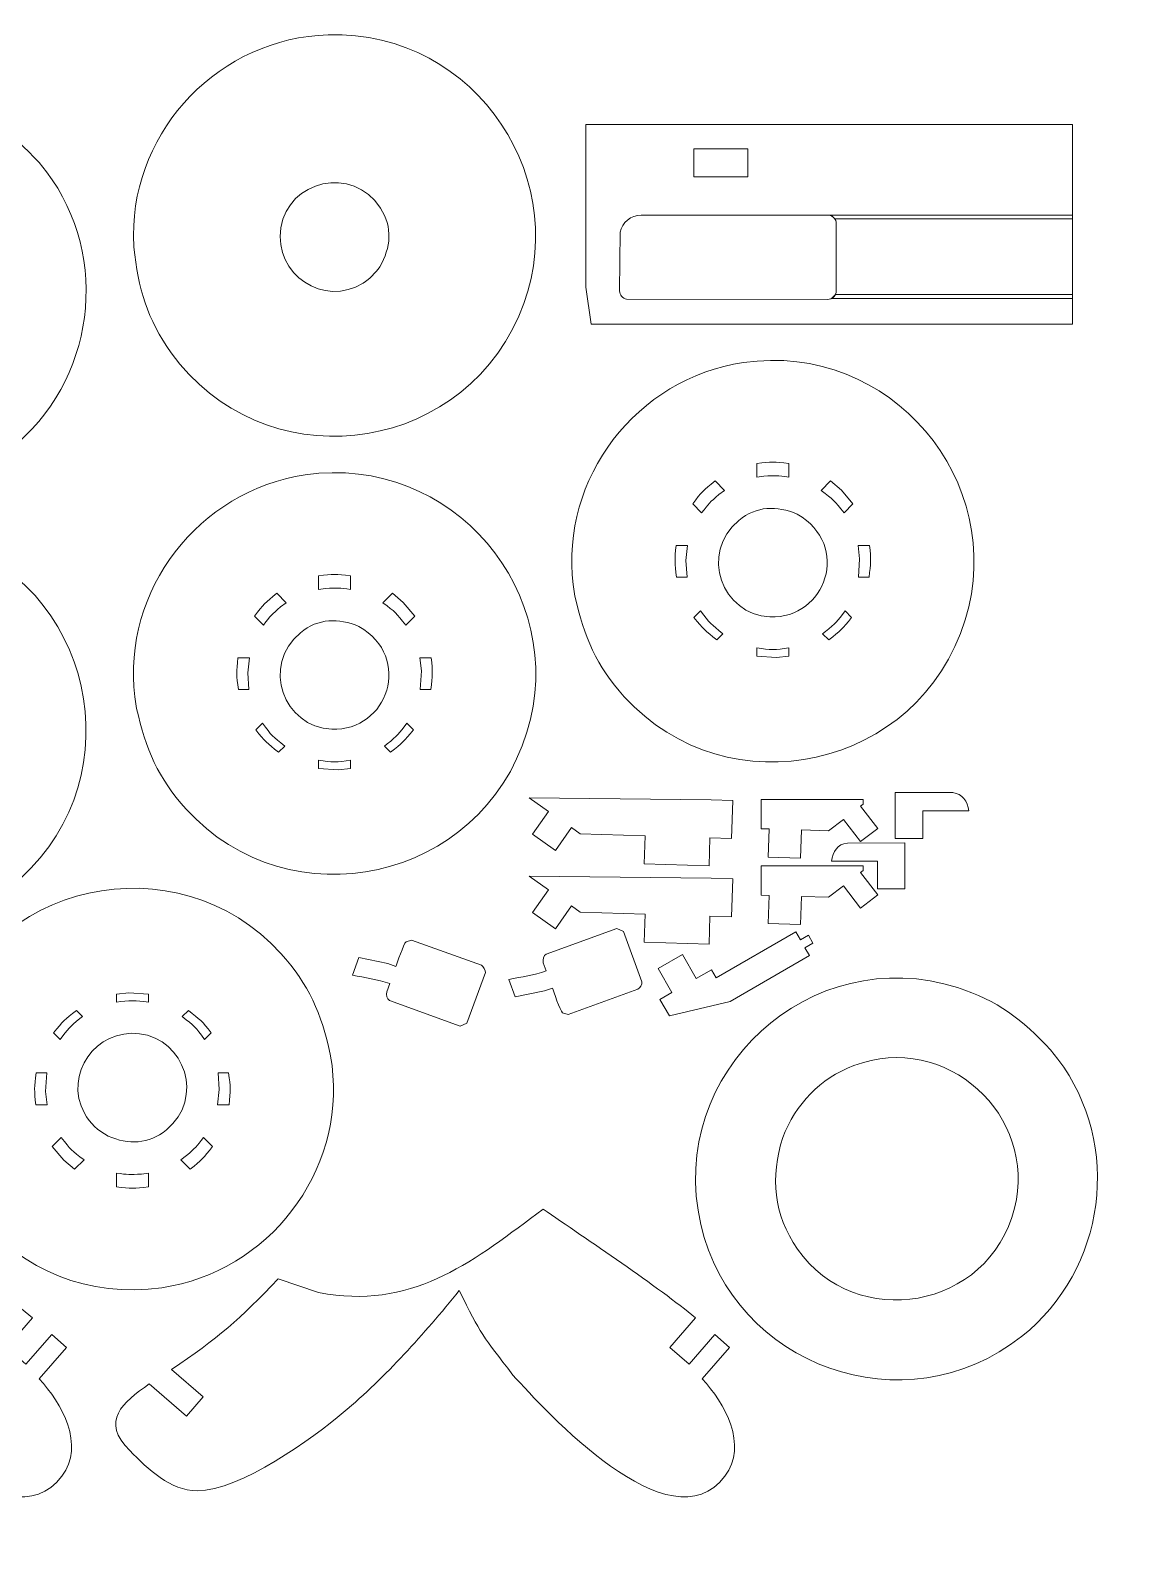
# Model space of a CAD drawing. Header units: centimetres. Extents: x -51 to 93, y -24 to 6.
# Drawn here: x 83.74 to 93.46, y -23.97 to -10.46 of the extents above; entities that cross this region are included whole.
import ezdxf

# ---------------------------------------------------------------- set-up
doc = ezdxf.new("R2010")
doc.units = ezdxf.units.CM
doc.header["$MEASUREMENT"] = 0
doc.layers.add('Camada 1', color=7, linetype='Continuous')

msp = doc.modelspace()

# ---------------------------------------------------------------- linework, layer by layer
at = {"layer": 'Camada 1', "color": 250, "lineweight": 9}
for points, knots in [([(84.66403, -12.38866), (84.70316, -12.75532), (84.78118, -13.02641), (84.99675, -13.32821), (84.99675, -13.32821), (85.79379, -14.4441), (87.52836, -14.27536), (88.08894, -13.00145), (88.08894, -13.00145), (88.60901, -11.81961), (87.71904, -10.45696), (86.39424, -10.49658), (86.39424, -10.49658), (85.43465, -10.52528), (84.65432, -11.32909), (84.66104, -12.28466), (84.66104, -12.28466), (84.66104, -12.28466), (84.66403, -12.38866), (84.66403, -12.38866)], [0, 0, 0, 0, 0.16666667, 0.16666667, 0.16666667, 0.16666667, 0.33333333, 0.33333333, 0.33333333, 0.33333333, 0.5, 0.5, 0.5, 0.5, 0.66666667, 0.66666667, 0.66666667, 0.66666667, 1, 1, 1, 1]), ([(83.82179, -11.63481), (83.57097, -11.36358), (83.34749, -11.19316), (82.9936, -11.07972), (82.9936, -11.07972), (81.68787, -10.66117), (80.3974, -11.83161), (80.70889, -13.18881), (80.70889, -13.18881), (80.99805, -14.44873), (82.52671, -15.00747), (83.56377, -14.18583), (83.56377, -14.18583), (84.31605, -13.58982), (84.4626, -12.47812), (83.88634, -11.71636), (83.88634, -11.71636), (83.88634, -11.71636), (83.82179, -11.63481), (83.82179, -11.63481)], [0, 0, 0, 0, 0.16666667, 0.16666667, 0.16666667, 0.16666667, 0.33333333, 0.33333333, 0.33333333, 0.33333333, 0.5, 0.5, 0.5, 0.5, 0.66666667, 0.66666667, 0.66666667, 0.66666667, 1, 1, 1, 1]), ([(93.01541, -11.29384), (93.01541, -11.29384), (88.68514, -11.29364), (88.68514, -11.29364), (88.68514, -11.29364), (88.68514, -11.29364), (88.68508, -12.7445), (88.68508, -12.7445), (88.68508, -12.7445), (88.68508, -12.7445), (88.73456, -13.07271), (88.73456, -13.07271), (88.73456, -13.07271), (88.73456, -13.07271), (93.01549, -13.07271), (93.01549, -13.07271), (93.01549, -13.07271), (93.01549, -13.07271), (93.01541, -11.29384), (93.01541, -11.29384)], [0, 0, 0, 0, 0.16666667, 0.16666667, 0.16666667, 0.16666667, 0.33333333, 0.33333333, 0.33333333, 0.33333333, 0.5, 0.5, 0.5, 0.5, 0.66666667, 0.66666667, 0.66666667, 0.66666667, 1, 1, 1, 1]), ([(89.64642, -11.51105), (89.64642, -11.51105), (89.6467, -11.76194), (89.6467, -11.76194), (89.6467, -11.76194), (89.6467, -11.76194), (90.12766, -11.76134), (90.12766, -11.76134), (90.12766, -11.76134), (90.12766, -11.76134), (90.12735, -11.51045), (90.12735, -11.51045), (90.12735, -11.51045), (90.12735, -11.51045), (89.64642, -11.51105), (89.64642, -11.51105)], [0, 0, 0, 0, 0.2, 0.2, 0.2, 0.2, 0.4, 0.4, 0.4, 0.4, 0.6, 0.6, 0.6, 0.6, 1, 1, 1, 1]), ([(86.85324, -12.56165), (86.95, -12.38911), (86.96932, -12.21112), (86.85811, -12.03908), (86.85811, -12.03908), (86.60829, -11.65261), (86.03835, -11.79439), (85.97261, -12.21415), (85.97261, -12.21415), (85.90711, -12.63241), (86.35775, -12.92539), (86.70346, -12.70692), (86.70346, -12.70692), (86.76665, -12.66699), (86.80936, -12.62088), (86.85324, -12.56165)], [0, 0, 0, 0, 0.2, 0.2, 0.2, 0.2, 0.4, 0.4, 0.4, 0.4, 0.6, 0.6, 0.6, 0.6, 1, 1, 1, 1]), ([(90.8382, -12.85195), (90.8382, -12.85195), (89.04756, -12.85038), (89.04756, -12.85038), (89.04756, -12.85038), (89.01227, -12.84314), (88.98862, -12.81314), (88.98675, -12.77582), (88.98675, -12.77582), (88.98675, -12.77582), (88.99064, -12.25464), (88.99064, -12.25464), (88.99064, -12.25464), (89.00894, -12.16579), (89.08536, -12.10385), (89.17838, -12.10147), (89.17838, -12.10147), (89.17838, -12.10147), (90.85349, -12.10304), (90.85349, -12.10304), (90.85349, -12.10304), (90.88875, -12.11028), (90.91243, -12.14029), (90.9143, -12.1776), (90.9143, -12.1776), (90.9143, -12.1776), (90.91276, -12.79111), (90.91276, -12.79111), (90.91276, -12.79111), (90.90507, -12.82876), (90.8757, -12.8481), (90.8382, -12.85195)], [0, 0, 0, 0, 0.11111111, 0.11111111, 0.11111111, 0.11111111, 0.22222222, 0.22222222, 0.22222222, 0.22222222, 0.33333333, 0.33333333, 0.33333333, 0.33333333, 0.44444444, 0.44444444, 0.44444444, 0.44444444, 0.55555556, 0.55555556, 0.55555556, 0.55555556, 0.66666667, 0.66666667, 0.66666667, 0.66666667, 0.77777778, 0.77777778, 0.77777778, 0.77777778, 1, 1, 1, 1]), ([(88.58866, -15.49506), (88.67022, -15.8555), (88.77859, -16.11462), (89.02834, -16.38986), (89.02834, -16.38986), (89.94914, -17.40466), (91.6521, -17.03771), (92.06149, -15.70576), (92.06149, -15.70576), (92.4411, -14.47068), (91.39696, -13.22176), (90.0876, -13.4148), (90.0876, -13.4148), (89.13806, -13.55479), (88.45528, -14.44467), (88.57351, -15.39215), (88.57351, -15.39215), (88.57351, -15.39215), (88.58866, -15.49506), (88.58866, -15.49506)], [0, 0, 0, 0, 0.16666667, 0.16666667, 0.16666667, 0.16666667, 0.33333333, 0.33333333, 0.33333333, 0.33333333, 0.5, 0.5, 0.5, 0.5, 0.66666667, 0.66666667, 0.66666667, 0.66666667, 1, 1, 1, 1]), ([(84.68866, -16.49508), (84.77009, -16.85522), (84.87874, -17.11489), (85.12832, -17.38988), (85.12832, -17.38988), (86.04994, -18.40533), (87.75275, -18.03673), (88.16147, -16.70578), (88.16147, -16.70578), (88.54147, -15.46835), (87.49454, -14.22172), (86.18761, -14.41482), (86.18761, -14.41482), (85.24125, -14.55465), (84.55501, -15.4422), (84.67352, -16.39217), (84.67352, -16.39217), (84.67352, -16.39217), (84.68866, -16.49508), (84.68866, -16.49508)], [0, 0, 0, 0, 0.16666667, 0.16666667, 0.16666667, 0.16666667, 0.33333333, 0.33333333, 0.33333333, 0.33333333, 0.5, 0.5, 0.5, 0.5, 0.66666667, 0.66666667, 0.66666667, 0.66666667, 1, 1, 1, 1]), ([(90.26986, -14.42626), (90.37013, -14.41984), (90.39258, -14.42076), (90.492, -14.43525), (90.492, -14.43525), (90.492, -14.43525), (90.492, -14.31206), (90.492, -14.31206), (90.492, -14.31206), (90.36518, -14.2967), (90.33439, -14.29675), (90.20757, -14.31206), (90.20757, -14.31206), (90.20757, -14.31206), (90.20757, -14.43525), (90.20757, -14.43525), (90.20757, -14.43525), (90.20757, -14.43525), (90.26986, -14.42626), (90.26986, -14.42626)], [0, 0, 0, 0, 0.16666667, 0.16666667, 0.16666667, 0.16666667, 0.33333333, 0.33333333, 0.33333333, 0.33333333, 0.5, 0.5, 0.5, 0.5, 0.66666667, 0.66666667, 0.66666667, 0.66666667, 1, 1, 1, 1]), ([(82.76217, -18.44481), (83.12264, -18.36324), (83.38168, -18.25489), (83.65697, -18.00513), (83.65697, -18.00513), (84.67232, -17.08394), (84.30395, -15.38074), (82.97287, -14.97197), (82.97287, -14.97197), (81.73673, -14.59235), (80.48896, -15.63728), (80.68192, -16.94587), (80.68192, -16.94587), (80.82194, -17.8954), (81.71162, -18.57812), (82.65926, -18.45996), (82.65926, -18.45996), (82.65926, -18.45996), (82.76217, -18.44481), (82.76217, -18.44481)], [0, 0, 0, 0, 0.16666667, 0.16666667, 0.16666667, 0.16666667, 0.33333333, 0.33333333, 0.33333333, 0.33333333, 0.5, 0.5, 0.5, 0.5, 0.66666667, 0.66666667, 0.66666667, 0.66666667, 1, 1, 1, 1]), ([(89.868, -14.59057), (89.868, -14.59057), (89.91932, -14.55296), (89.91932, -14.55296), (89.91932, -14.55296), (89.91932, -14.55296), (89.83523, -14.46888), (89.83523, -14.46888), (89.83523, -14.46888), (89.73364, -14.55099), (89.71618, -14.56886), (89.63645, -14.67234), (89.63645, -14.67234), (89.63645, -14.67234), (89.7162, -14.75206), (89.7162, -14.75206), (89.7162, -14.75206), (89.77859, -14.67052), (89.79055, -14.65792), (89.868, -14.59057)], [0, 0, 0, 0, 0.16666667, 0.16666667, 0.16666667, 0.16666667, 0.33333333, 0.33333333, 0.33333333, 0.33333333, 0.5, 0.5, 0.5, 0.5, 0.66666667, 0.66666667, 0.66666667, 0.66666667, 1, 1, 1, 1]), ([(90.96084, -14.55119), (90.96084, -14.55119), (90.86434, -14.46888), (90.86434, -14.46888), (90.86434, -14.46888), (90.86434, -14.46888), (90.78026, -14.55296), (90.78026, -14.55296), (90.78026, -14.55296), (90.8884, -14.63408), (90.90011, -14.6455), (90.98337, -14.75206), (90.98337, -14.75206), (90.98337, -14.75206), (91.06312, -14.67231), (91.06312, -14.67231), (91.06312, -14.67231), (91.06312, -14.67231), (90.96084, -14.55119), (90.96084, -14.55119)], [0, 0, 0, 0, 0.16666667, 0.16666667, 0.16666667, 0.16666667, 0.33333333, 0.33333333, 0.33333333, 0.33333333, 0.5, 0.5, 0.5, 0.5, 0.66666667, 0.66666667, 0.66666667, 0.66666667, 1, 1, 1, 1]), ([(90.5667, -14.76399), (90.38414, -14.68777), (90.20516, -14.68938), (90.04721, -14.81975), (90.04721, -14.81975), (89.69206, -15.11289), (89.89934, -15.66251), (90.3242, -15.67909), (90.3242, -15.67909), (90.82366, -15.69858), (91.04947, -15.04086), (90.5667, -14.76399)], [0, 0, 0, 0, 0.25, 0.25, 0.25, 0.25, 0.5, 0.5, 0.5, 0.5, 1, 1, 1, 1]), ([(89.57664, -15.17809), (89.57664, -15.17809), (89.59164, -15.04234), (89.59164, -15.04234), (89.59164, -15.04234), (89.59164, -15.04234), (89.48919, -15.04234), (89.48919, -15.04234), (89.48919, -15.04234), (89.4759, -15.16949), (89.47653, -15.2001), (89.49381, -15.32675), (89.49381, -15.32675), (89.49381, -15.32675), (89.58759, -15.32675), (89.58759, -15.32675), (89.58759, -15.32675), (89.58759, -15.32675), (89.57664, -15.17809), (89.57664, -15.17809)], [0, 0, 0, 0, 0.16666667, 0.16666667, 0.16666667, 0.16666667, 0.33333333, 0.33333333, 0.33333333, 0.33333333, 0.5, 0.5, 0.5, 0.5, 0.66666667, 0.66666667, 0.66666667, 0.66666667, 1, 1, 1, 1]), ([(91.12236, -15.16074), (91.12236, -15.16074), (91.11198, -15.32675), (91.11198, -15.32675), (91.11198, -15.32675), (91.11198, -15.32675), (91.20577, -15.32675), (91.20577, -15.32675), (91.20577, -15.32675), (91.22307, -15.20017), (91.22365, -15.16942), (91.21039, -15.04234), (91.21039, -15.04234), (91.21039, -15.04234), (91.10793, -15.04234), (91.10793, -15.04234), (91.10793, -15.04234), (91.10793, -15.04234), (91.12236, -15.16074), (91.12236, -15.16074)], [0, 0, 0, 0, 0.16666667, 0.16666667, 0.16666667, 0.16666667, 0.33333333, 0.33333333, 0.33333333, 0.33333333, 0.5, 0.5, 0.5, 0.5, 0.66666667, 0.66666667, 0.66666667, 0.66666667, 1, 1, 1, 1]), ([(86.36984, -15.42629), (86.4701, -15.41987), (86.49257, -15.42078), (86.59198, -15.43527), (86.59198, -15.43527), (86.59198, -15.43527), (86.59198, -15.31208), (86.59198, -15.31208), (86.59198, -15.31208), (86.46515, -15.29673), (86.4344, -15.29679), (86.30758, -15.31208), (86.30758, -15.31208), (86.30758, -15.31208), (86.30758, -15.43527), (86.30758, -15.43527), (86.30758, -15.43527), (86.30758, -15.43527), (86.36984, -15.42629), (86.36984, -15.42629)], [0, 0, 0, 0, 0.16666667, 0.16666667, 0.16666667, 0.16666667, 0.33333333, 0.33333333, 0.33333333, 0.33333333, 0.5, 0.5, 0.5, 0.5, 0.66666667, 0.66666667, 0.66666667, 0.66666667, 1, 1, 1, 1]), ([(85.96801, -15.59058), (85.96801, -15.59058), (86.01932, -15.55299), (86.01932, -15.55299), (86.01932, -15.55299), (86.01932, -15.55299), (85.93524, -15.4689), (85.93524, -15.4689), (85.93524, -15.4689), (85.8337, -15.55093), (85.81612, -15.56898), (85.73643, -15.67236), (85.73643, -15.67236), (85.73643, -15.67236), (85.81618, -15.75208), (85.81618, -15.75208), (85.81618, -15.75208), (85.87855, -15.67061), (85.89058, -15.65787), (85.96801, -15.59058)], [0, 0, 0, 0, 0.16666667, 0.16666667, 0.16666667, 0.16666667, 0.33333333, 0.33333333, 0.33333333, 0.33333333, 0.5, 0.5, 0.5, 0.5, 0.66666667, 0.66666667, 0.66666667, 0.66666667, 1, 1, 1, 1]), ([(87.06085, -15.55122), (87.06085, -15.55122), (86.96432, -15.4689), (86.96432, -15.4689), (86.96432, -15.4689), (86.96432, -15.4689), (86.88024, -15.55299), (86.88024, -15.55299), (86.88024, -15.55299), (86.9884, -15.63407), (87.00014, -15.64555), (87.08338, -15.75208), (87.08338, -15.75208), (87.08338, -15.75208), (87.16313, -15.67233), (87.16313, -15.67233), (87.16313, -15.67233), (87.16313, -15.67233), (87.06085, -15.55122), (87.06085, -15.55122)], [0, 0, 0, 0, 0.16666667, 0.16666667, 0.16666667, 0.16666667, 0.33333333, 0.33333333, 0.33333333, 0.33333333, 0.5, 0.5, 0.5, 0.5, 0.66666667, 0.66666667, 0.66666667, 0.66666667, 1, 1, 1, 1]), ([(89.90634, -15.8291), (89.79971, -15.74577), (89.78845, -15.73425), (89.70725, -15.62598), (89.70725, -15.62598), (89.70725, -15.62598), (89.64826, -15.685), (89.64826, -15.685), (89.64826, -15.685), (89.73034, -15.78657), (89.74827, -15.80405), (89.85169, -15.88378), (89.85169, -15.88378), (89.85169, -15.88378), (89.90634, -15.8291), (89.90634, -15.8291)], [0, 0, 0, 0, 0.2, 0.2, 0.2, 0.2, 0.4, 0.4, 0.4, 0.4, 0.6, 0.6, 0.6, 0.6, 1, 1, 1, 1]), ([(90.81891, -15.8103), (90.81891, -15.8103), (90.79324, -15.8291), (90.79324, -15.8291), (90.79324, -15.8291), (90.79324, -15.8291), (90.84789, -15.88378), (90.84789, -15.88378), (90.84789, -15.88378), (90.95137, -15.804), (90.9692, -15.78661), (91.05131, -15.68497), (91.05131, -15.68497), (91.05131, -15.68497), (90.99233, -15.62598), (90.99233, -15.62598), (90.99233, -15.62598), (90.92276, -15.71977), (90.90828, -15.73513), (90.81891, -15.8103)], [0, 0, 0, 0, 0.16666667, 0.16666667, 0.16666667, 0.16666667, 0.33333333, 0.33333333, 0.33333333, 0.33333333, 0.5, 0.5, 0.5, 0.5, 0.66666667, 0.66666667, 0.66666667, 0.66666667, 1, 1, 1, 1]), ([(86.66671, -15.764), (86.4841, -15.68785), (86.30521, -15.68932), (86.14719, -15.81976), (86.14719, -15.81976), (85.79235, -16.11266), (85.99896, -16.66251), (86.42421, -16.67911), (86.42421, -16.67911), (86.92331, -16.69859), (87.14973, -16.04129), (86.66671, -15.764)], [0, 0, 0, 0, 0.25, 0.25, 0.25, 0.25, 0.5, 0.5, 0.5, 0.5, 1, 1, 1, 1]), ([(85.67665, -16.1781), (85.67665, -16.1781), (85.69165, -16.04236), (85.69165, -16.04236), (85.69165, -16.04236), (85.69165, -16.04236), (85.58917, -16.04236), (85.58917, -16.04236), (85.58917, -16.04236), (85.57595, -16.16939), (85.5765, -16.20022), (85.59382, -16.32676), (85.59382, -16.32676), (85.59382, -16.32676), (85.6876, -16.32676), (85.6876, -16.32676), (85.6876, -16.32676), (85.6876, -16.32676), (85.67665, -16.1781), (85.67665, -16.1781)], [0, 0, 0, 0, 0.16666667, 0.16666667, 0.16666667, 0.16666667, 0.33333333, 0.33333333, 0.33333333, 0.33333333, 0.5, 0.5, 0.5, 0.5, 0.66666667, 0.66666667, 0.66666667, 0.66666667, 1, 1, 1, 1]), ([(87.22234, -16.16076), (87.22234, -16.16076), (87.21199, -16.32676), (87.21199, -16.32676), (87.21199, -16.32676), (87.21199, -16.32676), (87.30574, -16.32676), (87.30574, -16.32676), (87.30574, -16.32676), (87.32309, -16.19996), (87.32364, -16.16966), (87.31039, -16.04236), (87.31039, -16.04236), (87.31039, -16.04236), (87.20794, -16.04236), (87.20794, -16.04236), (87.20794, -16.04236), (87.20794, -16.04236), (87.22234, -16.16076), (87.22234, -16.16076)], [0, 0, 0, 0, 0.16666667, 0.16666667, 0.16666667, 0.16666667, 0.33333333, 0.33333333, 0.33333333, 0.33333333, 0.5, 0.5, 0.5, 0.5, 0.66666667, 0.66666667, 0.66666667, 0.66666667, 1, 1, 1, 1]), ([(90.38193, -16.03983), (90.38193, -16.03983), (90.492, -16.02882), (90.492, -16.02882), (90.492, -16.02882), (90.492, -16.02882), (90.492, -15.95574), (90.492, -15.95574), (90.492, -15.95574), (90.37934, -15.97336), (90.32023, -15.97336), (90.20757, -15.95574), (90.20757, -15.95574), (90.20757, -15.95574), (90.20757, -16.02879), (90.20757, -16.02879), (90.20757, -16.02879), (90.20757, -16.02879), (90.38193, -16.03983), (90.38193, -16.03983)], [0, 0, 0, 0, 0.16666667, 0.16666667, 0.16666667, 0.16666667, 0.33333333, 0.33333333, 0.33333333, 0.33333333, 0.5, 0.5, 0.5, 0.5, 0.66666667, 0.66666667, 0.66666667, 0.66666667, 1, 1, 1, 1]), ([(86.00635, -16.82911), (85.89976, -16.74581), (85.88841, -16.73426), (85.80725, -16.626), (85.80725, -16.626), (85.80725, -16.626), (85.74827, -16.68501), (85.74827, -16.68501), (85.74827, -16.68501), (85.83033, -16.78657), (85.84828, -16.80408), (85.9517, -16.88379), (85.9517, -16.88379), (85.9517, -16.88379), (86.00635, -16.82911), (86.00635, -16.82911)], [0, 0, 0, 0, 0.2, 0.2, 0.2, 0.2, 0.4, 0.4, 0.4, 0.4, 0.6, 0.6, 0.6, 0.6, 1, 1, 1, 1]), ([(86.91891, -16.81032), (86.91891, -16.81032), (86.89321, -16.82911), (86.89321, -16.82911), (86.89321, -16.82911), (86.89321, -16.82911), (86.94789, -16.88379), (86.94789, -16.88379), (86.94789, -16.88379), (87.05129, -16.80404), (87.06925, -16.78657), (87.15132, -16.68498), (87.15132, -16.68498), (87.15132, -16.68498), (87.09231, -16.626), (87.09231, -16.626), (87.09231, -16.626), (87.02276, -16.71976), (87.00825, -16.73518), (86.91891, -16.81032)], [0, 0, 0, 0, 0.16666667, 0.16666667, 0.16666667, 0.16666667, 0.33333333, 0.33333333, 0.33333333, 0.33333333, 0.5, 0.5, 0.5, 0.5, 0.66666667, 0.66666667, 0.66666667, 0.66666667, 1, 1, 1, 1]), ([(86.48194, -17.03987), (86.48194, -17.03987), (86.59198, -17.02883), (86.59198, -17.02883), (86.59198, -17.02883), (86.59198, -17.02883), (86.59198, -16.95575), (86.59198, -16.95575), (86.59198, -16.95575), (86.47949, -16.97338), (86.42007, -16.97338), (86.30758, -16.95575), (86.30758, -16.95575), (86.30758, -16.95575), (86.30758, -17.0288), (86.30758, -17.0288), (86.30758, -17.0288), (86.30758, -17.0288), (86.48194, -17.03987), (86.48194, -17.03987)], [0, 0, 0, 0, 0.16666667, 0.16666667, 0.16666667, 0.16666667, 0.33333333, 0.33333333, 0.33333333, 0.33333333, 0.5, 0.5, 0.5, 0.5, 0.66666667, 0.66666667, 0.66666667, 0.66666667, 1, 1, 1, 1]), ([(88.21071, -17.61485), (88.21071, -17.61485), (88.41539, -17.75858), (88.41539, -17.75858), (88.41539, -17.75858), (88.41539, -17.75858), (88.55798, -17.55549), (88.55798, -17.55549), (88.55798, -17.55549), (88.55798, -17.55549), (88.6367, -17.61077), (88.6367, -17.61077), (88.6367, -17.61077), (88.6367, -17.61077), (89.21352, -17.62891), (89.21352, -17.62891), (89.21352, -17.62891), (89.21352, -17.62891), (89.20568, -17.87889), (89.20568, -17.87889), (89.20568, -17.87889), (89.20568, -17.87889), (89.7825, -17.897), (89.7825, -17.897), (89.7825, -17.897), (89.7825, -17.897), (89.79035, -17.64705), (89.79035, -17.64705), (89.79035, -17.64705), (89.79035, -17.64705), (89.98265, -17.65307), (89.98265, -17.65307), (89.98265, -17.65307), (89.98265, -17.65307), (89.99326, -17.31521), (89.99326, -17.31521), (89.99326, -17.31521), (89.99326, -17.31521), (89.80099, -17.30917), (89.80099, -17.30917), (89.80099, -17.30917), (89.80099, -17.30917), (88.1813, -17.29102), (88.1813, -17.29102), (88.1813, -17.29102), (88.1813, -17.29102), (88.3533, -17.41179), (88.3533, -17.41179), (88.3533, -17.41179), (88.3533, -17.41179), (88.21071, -17.61485), (88.21071, -17.61485)], [0, 0, 0, 0, 0.07142857, 0.07142857, 0.07142857, 0.07142857, 0.14285714, 0.14285714, 0.14285714, 0.14285714, 0.21428571, 0.21428571, 0.21428571, 0.21428571, 0.28571429, 0.28571429, 0.28571429, 0.28571429, 0.35714286, 0.35714286, 0.35714286, 0.35714286, 0.42857143, 0.42857143, 0.42857143, 0.42857143, 0.5, 0.5, 0.5, 0.5, 0.57142857, 0.57142857, 0.57142857, 0.57142857, 0.64285714, 0.64285714, 0.64285714, 0.64285714, 0.71428571, 0.71428571, 0.71428571, 0.71428571, 0.78571429, 0.78571429, 0.78571429, 0.78571429, 0.85714286, 0.85714286, 0.85714286, 0.85714286, 1, 1, 1, 1]), ([(91.43861, -17.24273), (91.43861, -17.24273), (91.43861, -17.65152), (91.43861, -17.65152), (91.43861, -17.65152), (91.43861, -17.65152), (91.68388, -17.65152), (91.68388, -17.65152), (91.68388, -17.65152), (91.68388, -17.65152), (91.68388, -17.40625), (91.68388, -17.40625), (91.68388, -17.40625), (91.68388, -17.40625), (92.09267, -17.40625), (92.09267, -17.40625), (92.09267, -17.40625), (92.08091, -17.32353), (92.03919, -17.25295), (91.95048, -17.24412), (91.95048, -17.24412), (91.95048, -17.24412), (91.43861, -17.24273), (91.43861, -17.24273)], [0, 0, 0, 0, 0.14285714, 0.14285714, 0.14285714, 0.14285714, 0.28571429, 0.28571429, 0.28571429, 0.28571429, 0.42857143, 0.42857143, 0.42857143, 0.42857143, 0.57142857, 0.57142857, 0.57142857, 0.57142857, 0.71428571, 0.71428571, 0.71428571, 0.71428571, 1, 1, 1, 1]), ([(90.59635, -17.82626), (90.59635, -17.82626), (90.6042, -17.57631), (90.6042, -17.57631), (90.6042, -17.57631), (90.6042, -17.57631), (90.84587, -17.5839), (90.84587, -17.5839), (90.84587, -17.5839), (90.84587, -17.5839), (90.97819, -17.48199), (90.97819, -17.48199), (90.97819, -17.48199), (90.97819, -17.48199), (91.13076, -17.68014), (91.13076, -17.68014), (91.13076, -17.68014), (91.13076, -17.68014), (91.28319, -17.56276), (91.28319, -17.56276), (91.28319, -17.56276), (91.28319, -17.56276), (91.13062, -17.36461), (91.13062, -17.36461), (91.13062, -17.36461), (91.13062, -17.36461), (91.15418, -17.34647), (91.15418, -17.34647), (91.15418, -17.34647), (91.15418, -17.34647), (91.15418, -17.30597), (91.15418, -17.30597), (91.15418, -17.30597), (91.15418, -17.30597), (90.24489, -17.30597), (90.24489, -17.30597), (90.24489, -17.30597), (90.24489, -17.30597), (90.24489, -17.56499), (90.24489, -17.56499), (90.24489, -17.56499), (90.24489, -17.56499), (90.3158, -17.56724), (90.3158, -17.56724), (90.3158, -17.56724), (90.3158, -17.56724), (90.30793, -17.81719), (90.30793, -17.81719), (90.30793, -17.81719), (90.30793, -17.81719), (90.59635, -17.82626), (90.59635, -17.82626)], [0, 0, 0, 0, 0.07142857, 0.07142857, 0.07142857, 0.07142857, 0.14285714, 0.14285714, 0.14285714, 0.14285714, 0.21428571, 0.21428571, 0.21428571, 0.21428571, 0.28571429, 0.28571429, 0.28571429, 0.28571429, 0.35714286, 0.35714286, 0.35714286, 0.35714286, 0.42857143, 0.42857143, 0.42857143, 0.42857143, 0.5, 0.5, 0.5, 0.5, 0.57142857, 0.57142857, 0.57142857, 0.57142857, 0.64285714, 0.64285714, 0.64285714, 0.64285714, 0.71428571, 0.71428571, 0.71428571, 0.71428571, 0.78571429, 0.78571429, 0.78571429, 0.78571429, 0.85714286, 0.85714286, 0.85714286, 0.85714286, 1, 1, 1, 1]), ([(86.41192, -19.57131), (86.33037, -19.21108), (86.22196, -18.95162), (85.97226, -18.6765), (85.97226, -18.6765), (85.05042, -17.6608), (83.3476, -18.03005), (82.93908, -19.36061), (82.93908, -19.36061), (82.55951, -20.59687), (83.60442, -21.8445), (84.91297, -21.65155), (84.91297, -21.65155), (85.86253, -21.51153), (86.54525, -20.62181), (86.42706, -19.67422), (86.42706, -19.67422), (86.42706, -19.67422), (86.41192, -19.57131), (86.41192, -19.57131)], [0, 0, 0, 0, 0.16666667, 0.16666667, 0.16666667, 0.16666667, 0.33333333, 0.33333333, 0.33333333, 0.33333333, 0.5, 0.5, 0.5, 0.5, 0.66666667, 0.66666667, 0.66666667, 0.66666667, 1, 1, 1, 1]), ([(91.52532, -17.6912), (91.52532, -17.6912), (91.52532, -18.1), (91.52532, -18.1), (91.52532, -18.1), (91.52532, -18.1), (91.28005, -18.1), (91.28005, -18.1), (91.28005, -18.1), (91.28005, -18.1), (91.28005, -17.85473), (91.28005, -17.85473), (91.28005, -17.85473), (91.28005, -17.85473), (90.87126, -17.85473), (90.87126, -17.85473), (90.87126, -17.85473), (90.88302, -17.77201), (90.92468, -17.7014), (91.01345, -17.6926), (91.01345, -17.6926), (91.01345, -17.6926), (91.52532, -17.6912), (91.52532, -17.6912)], [0, 0, 0, 0, 0.14285714, 0.14285714, 0.14285714, 0.14285714, 0.28571429, 0.28571429, 0.28571429, 0.28571429, 0.42857143, 0.42857143, 0.42857143, 0.42857143, 0.57142857, 0.57142857, 0.57142857, 0.57142857, 0.71428571, 0.71428571, 0.71428571, 0.71428571, 1, 1, 1, 1]), ([(90.59635, -18.41729), (90.59635, -18.41729), (90.6042, -18.16734), (90.6042, -18.16734), (90.6042, -18.16734), (90.6042, -18.16734), (90.84587, -18.17493), (90.84587, -18.17493), (90.84587, -18.17493), (90.84587, -18.17493), (90.97819, -18.07304), (90.97819, -18.07304), (90.97819, -18.07304), (90.97819, -18.07304), (91.13076, -18.27116), (91.13076, -18.27116), (91.13076, -18.27116), (91.13076, -18.27116), (91.28319, -18.15379), (91.28319, -18.15379), (91.28319, -18.15379), (91.28319, -18.15379), (91.13062, -17.95564), (91.13062, -17.95564), (91.13062, -17.95564), (91.13062, -17.95564), (91.15418, -17.9375), (91.15418, -17.9375), (91.15418, -17.9375), (91.15418, -17.9375), (91.15418, -17.897), (91.15418, -17.897), (91.15418, -17.897), (91.15418, -17.897), (90.24489, -17.897), (90.24489, -17.897), (90.24489, -17.897), (90.24489, -17.897), (90.24489, -18.15604), (90.24489, -18.15604), (90.24489, -18.15604), (90.24489, -18.15604), (90.3158, -18.15827), (90.3158, -18.15827), (90.3158, -18.15827), (90.3158, -18.15827), (90.30793, -18.40822), (90.30793, -18.40822), (90.30793, -18.40822), (90.30793, -18.40822), (90.59635, -18.41729), (90.59635, -18.41729)], [0, 0, 0, 0, 0.07142857, 0.07142857, 0.07142857, 0.07142857, 0.14285714, 0.14285714, 0.14285714, 0.14285714, 0.21428571, 0.21428571, 0.21428571, 0.21428571, 0.28571429, 0.28571429, 0.28571429, 0.28571429, 0.35714286, 0.35714286, 0.35714286, 0.35714286, 0.42857143, 0.42857143, 0.42857143, 0.42857143, 0.5, 0.5, 0.5, 0.5, 0.57142857, 0.57142857, 0.57142857, 0.57142857, 0.64285714, 0.64285714, 0.64285714, 0.64285714, 0.71428571, 0.71428571, 0.71428571, 0.71428571, 0.78571429, 0.78571429, 0.78571429, 0.78571429, 0.85714286, 0.85714286, 0.85714286, 0.85714286, 1, 1, 1, 1]), ([(88.21071, -18.31221), (88.21071, -18.31221), (88.41539, -18.45591), (88.41539, -18.45591), (88.41539, -18.45591), (88.41539, -18.45591), (88.55798, -18.25285), (88.55798, -18.25285), (88.55798, -18.25285), (88.55798, -18.25285), (88.6367, -18.30813), (88.6367, -18.30813), (88.6367, -18.30813), (88.6367, -18.30813), (89.21352, -18.32627), (89.21352, -18.32627), (89.21352, -18.32627), (89.21352, -18.32627), (89.20568, -18.57622), (89.20568, -18.57622), (89.20568, -18.57622), (89.20568, -18.57622), (89.7825, -18.59436), (89.7825, -18.59436), (89.7825, -18.59436), (89.7825, -18.59436), (89.79035, -18.34438), (89.79035, -18.34438), (89.79035, -18.34438), (89.79035, -18.34438), (89.98265, -18.35043), (89.98265, -18.35043), (89.98265, -18.35043), (89.98265, -18.35043), (89.99326, -18.01255), (89.99326, -18.01255), (89.99326, -18.01255), (89.99326, -18.01255), (89.80099, -18.0065), (89.80099, -18.0065), (89.80099, -18.0065), (89.80099, -18.0065), (88.1813, -17.98839), (88.1813, -17.98839), (88.1813, -17.98839), (88.1813, -17.98839), (88.3533, -18.10915), (88.3533, -18.10915), (88.3533, -18.10915), (88.3533, -18.10915), (88.21071, -18.31221), (88.21071, -18.31221)], [0, 0, 0, 0, 0.07142857, 0.07142857, 0.07142857, 0.07142857, 0.14285714, 0.14285714, 0.14285714, 0.14285714, 0.21428571, 0.21428571, 0.21428571, 0.21428571, 0.28571429, 0.28571429, 0.28571429, 0.28571429, 0.35714286, 0.35714286, 0.35714286, 0.35714286, 0.42857143, 0.42857143, 0.42857143, 0.42857143, 0.5, 0.5, 0.5, 0.5, 0.57142857, 0.57142857, 0.57142857, 0.57142857, 0.64285714, 0.64285714, 0.64285714, 0.64285714, 0.71428571, 0.71428571, 0.71428571, 0.71428571, 0.78571429, 0.78571429, 0.78571429, 0.78571429, 0.85714286, 0.85714286, 0.85714286, 0.85714286, 1, 1, 1, 1]), ([(88.307, -18.75937), (88.307, -18.75937), (88.33333, -18.83167), (88.33333, -18.83167), (88.33333, -18.83167), (88.22289, -18.86805), (88.1158, -18.88498), (88.00058, -18.90737), (88.00058, -18.90737), (88.00058, -18.90737), (88.05734, -19.06337), (88.05734, -19.06337), (88.05734, -19.06337), (88.05734, -19.06337), (88.31779, -19.00974), (88.31779, -19.00974), (88.31779, -19.00974), (88.31779, -19.00974), (88.38875, -18.98393), (88.38875, -18.98393), (88.38875, -18.98393), (88.39705, -19.00771), (88.45669, -19.18824), (88.47834, -19.2037), (88.47834, -19.2037), (88.47834, -19.2037), (88.52749, -19.21919), (88.52749, -19.21919), (88.52749, -19.21919), (88.52749, -19.21919), (89.14923, -18.99471), (89.14923, -18.99471), (89.14923, -18.99471), (89.1664, -18.9848), (89.18841, -18.94959), (89.18523, -18.92914), (89.18523, -18.92914), (89.18523, -18.92914), (89.02094, -18.4795), (89.02094, -18.4795), (89.02094, -18.4795), (89.02094, -18.4795), (88.96095, -18.45214), (88.96095, -18.45214), (88.96095, -18.45214), (88.96095, -18.45214), (88.33168, -18.68118), (88.33168, -18.68118), (88.33168, -18.68118), (88.30747, -18.69484), (88.30087, -18.72998), (88.307, -18.75937)], [0, 0, 0, 0, 0.07142857, 0.07142857, 0.07142857, 0.07142857, 0.14285714, 0.14285714, 0.14285714, 0.14285714, 0.21428571, 0.21428571, 0.21428571, 0.21428571, 0.28571429, 0.28571429, 0.28571429, 0.28571429, 0.35714286, 0.35714286, 0.35714286, 0.35714286, 0.42857143, 0.42857143, 0.42857143, 0.42857143, 0.5, 0.5, 0.5, 0.5, 0.57142857, 0.57142857, 0.57142857, 0.57142857, 0.64285714, 0.64285714, 0.64285714, 0.64285714, 0.71428571, 0.71428571, 0.71428571, 0.71428571, 0.78571429, 0.78571429, 0.78571429, 0.78571429, 0.85714286, 0.85714286, 0.85714286, 0.85714286, 1, 1, 1, 1]), ([(89.45181, -19.023), (89.45181, -19.023), (89.34562, -19.08433), (89.34562, -19.08433), (89.34562, -19.08433), (89.34562, -19.08433), (89.42964, -19.22991), (89.42964, -19.22991), (89.42964, -19.22991), (89.42964, -19.22991), (89.96876, -19.10401), (89.96876, -19.10401), (89.96876, -19.10401), (89.96876, -19.10401), (90.67682, -18.69522), (90.67682, -18.69522), (90.67682, -18.69522), (90.67682, -18.69522), (90.63594, -18.62442), (90.63594, -18.62442), (90.63594, -18.62442), (90.63594, -18.62442), (90.70674, -18.58352), (90.70674, -18.58352), (90.70674, -18.58352), (90.70674, -18.58352), (90.66586, -18.51273), (90.66586, -18.51273), (90.66586, -18.51273), (90.66586, -18.51273), (90.59507, -18.5536), (90.59507, -18.5536), (90.59507, -18.5536), (90.59507, -18.5536), (90.55417, -18.48281), (90.55417, -18.48281), (90.55417, -18.48281), (90.55417, -18.48281), (89.84614, -18.8916), (89.84614, -18.8916), (89.84614, -18.8916), (89.84614, -18.8916), (89.80524, -18.8208), (89.80524, -18.8208), (89.80524, -18.8208), (89.80524, -18.8208), (89.66784, -18.90016), (89.66784, -18.90016), (89.66784, -18.90016), (89.66784, -18.90016), (89.54576, -18.68558), (89.54576, -18.68558), (89.54576, -18.68558), (89.54576, -18.68558), (89.32919, -18.81059), (89.32919, -18.81059), (89.32919, -18.81059), (89.32919, -18.81059), (89.45181, -19.023), (89.45181, -19.023)], [0, 0, 0, 0, 0.0625, 0.0625, 0.0625, 0.0625, 0.125, 0.125, 0.125, 0.125, 0.1875, 0.1875, 0.1875, 0.1875, 0.25, 0.25, 0.25, 0.25, 0.3125, 0.3125, 0.3125, 0.3125, 0.375, 0.375, 0.375, 0.375, 0.4375, 0.4375, 0.4375, 0.4375, 0.5, 0.5, 0.5, 0.5, 0.5625, 0.5625, 0.5625, 0.5625, 0.625, 0.625, 0.625, 0.625, 0.6875, 0.6875, 0.6875, 0.6875, 0.75, 0.75, 0.75, 0.75, 0.8125, 0.8125, 0.8125, 0.8125, 0.875, 0.875, 0.875, 0.875, 1, 1, 1, 1]), ([(86.91436, -19.01642), (86.91436, -19.01642), (86.94066, -18.94411), (86.94066, -18.94411), (86.94066, -18.94411), (86.82979, -18.90766), (86.72363, -18.89091), (86.60791, -18.86841), (86.60791, -18.86841), (86.60791, -18.86841), (86.66467, -18.71245), (86.66467, -18.71245), (86.66467, -18.71245), (86.66467, -18.71245), (86.92512, -18.76604), (86.92512, -18.76604), (86.92512, -18.76604), (86.92512, -18.76604), (86.99608, -18.79188), (86.99608, -18.79188), (86.99608, -18.79188), (87.00439, -18.76806), (87.06398, -18.58759), (87.08567, -18.57211), (87.08567, -18.57211), (87.08567, -18.57211), (87.13482, -18.55659), (87.13482, -18.55659), (87.13482, -18.55659), (87.13482, -18.55659), (87.75659, -18.78107), (87.75659, -18.78107), (87.75659, -18.78107), (87.77371, -18.79096), (87.79572, -18.82625), (87.79259, -18.84665), (87.79259, -18.84665), (87.79259, -18.84665), (87.62827, -19.29628), (87.62827, -19.29628), (87.62827, -19.29628), (87.62827, -19.29628), (87.56831, -19.32364), (87.56831, -19.32364), (87.56831, -19.32364), (87.56831, -19.32364), (86.93901, -19.0946), (86.93901, -19.0946), (86.93901, -19.0946), (86.91472, -19.08087), (86.90824, -19.04579), (86.91436, -19.01642)], [0, 0, 0, 0, 0.07142857, 0.07142857, 0.07142857, 0.07142857, 0.14285714, 0.14285714, 0.14285714, 0.14285714, 0.21428571, 0.21428571, 0.21428571, 0.21428571, 0.28571429, 0.28571429, 0.28571429, 0.28571429, 0.35714286, 0.35714286, 0.35714286, 0.35714286, 0.42857143, 0.42857143, 0.42857143, 0.42857143, 0.5, 0.5, 0.5, 0.5, 0.57142857, 0.57142857, 0.57142857, 0.57142857, 0.64285714, 0.64285714, 0.64285714, 0.64285714, 0.71428571, 0.71428571, 0.71428571, 0.71428571, 0.78571429, 0.78571429, 0.78571429, 0.78571429, 0.85714286, 0.85714286, 0.85714286, 0.85714286, 1, 1, 1, 1]), ([(92.82174, -19.5348), (92.57108, -19.26353), (92.34729, -19.0931), (91.99355, -18.97971), (91.99355, -18.97971), (90.68884, -18.56149), (89.39741, -19.73016), (89.70887, -21.08879), (89.70887, -21.08879), (89.99757, -22.34816), (91.52656, -22.90771), (92.56375, -22.08578), (92.56375, -22.08578), (93.31617, -21.48953), (93.46246, -20.3778), (92.88632, -19.61634), (92.88632, -19.61634), (92.88632, -19.61634), (92.82174, -19.5348), (92.82174, -19.5348)], [0, 0, 0, 0, 0.16666667, 0.16666667, 0.16666667, 0.16666667, 0.33333333, 0.33333333, 0.33333333, 0.33333333, 0.5, 0.5, 0.5, 0.5, 0.66666667, 0.66666667, 0.66666667, 0.66666667, 1, 1, 1, 1]), ([(84.61864, -19.02653), (84.61864, -19.02653), (84.5086, -19.03757), (84.5086, -19.03757), (84.5086, -19.03757), (84.5086, -19.03757), (84.5086, -19.11062), (84.5086, -19.11062), (84.5086, -19.11062), (84.62117, -19.09301), (84.68042, -19.09301), (84.793, -19.11062), (84.793, -19.11062), (84.793, -19.11062), (84.793, -19.03757), (84.793, -19.03757), (84.793, -19.03757), (84.793, -19.03757), (84.61864, -19.02653), (84.61864, -19.02653)], [0, 0, 0, 0, 0.16666667, 0.16666667, 0.16666667, 0.16666667, 0.33333333, 0.33333333, 0.33333333, 0.33333333, 0.5, 0.5, 0.5, 0.5, 0.66666667, 0.66666667, 0.66666667, 0.66666667, 1, 1, 1, 1]), ([(84.18167, -19.25607), (84.18167, -19.25607), (84.20734, -19.23727), (84.20734, -19.23727), (84.20734, -19.23727), (84.20734, -19.23727), (84.15269, -19.18261), (84.15269, -19.18261), (84.15269, -19.18261), (84.04927, -19.26229), (84.03132, -19.27987), (83.94926, -19.3814), (83.94926, -19.3814), (83.94926, -19.3814), (84.00827, -19.44041), (84.00827, -19.44041), (84.00827, -19.44041), (84.07782, -19.3466), (84.09233, -19.33125), (84.18167, -19.25607)], [0, 0, 0, 0, 0.16666667, 0.16666667, 0.16666667, 0.16666667, 0.33333333, 0.33333333, 0.33333333, 0.33333333, 0.5, 0.5, 0.5, 0.5, 0.66666667, 0.66666667, 0.66666667, 0.66666667, 1, 1, 1, 1]), ([(85.09423, -19.23727), (85.20068, -19.32046), (85.21229, -19.33228), (85.29332, -19.44039), (85.29332, -19.44039), (85.29332, -19.44039), (85.35231, -19.3814), (85.35231, -19.3814), (85.35231, -19.3814), (85.27021, -19.2798), (85.25236, -19.26234), (85.14888, -19.18261), (85.14888, -19.18261), (85.14888, -19.18261), (85.09423, -19.23727), (85.09423, -19.23727)], [0, 0, 0, 0, 0.2, 0.2, 0.2, 0.2, 0.4, 0.4, 0.4, 0.4, 0.6, 0.6, 0.6, 0.6, 1, 1, 1, 1]), ([(84.43387, -20.30238), (84.61633, -20.37863), (84.79551, -20.37697), (84.95339, -20.24665), (84.95339, -20.24665), (85.29547, -19.96429), (85.11709, -19.43801), (84.71359, -19.39019), (84.71359, -19.39019), (84.32675, -19.34434), (84.03717, -19.7504), (84.22385, -20.0979), (84.22385, -20.0979), (84.27376, -20.1908), (84.34397, -20.25093), (84.43387, -20.30238)], [0, 0, 0, 0, 0.2, 0.2, 0.2, 0.2, 0.4, 0.4, 0.4, 0.4, 0.6, 0.6, 0.6, 0.6, 1, 1, 1, 1]), ([(90.43744, -20.31508), (90.32823, -20.66885), (90.35325, -20.99792), (90.56984, -21.30777), (90.56984, -21.30777), (91.08716, -22.04782), (92.27083, -21.85125), (92.5006, -20.94427), (92.5006, -20.94427), (92.70884, -20.12227), (91.89384, -19.36226), (91.07008, -19.67473), (91.07008, -19.67473), (90.76544, -19.79029), (90.55625, -20.01554), (90.43744, -20.31508)], [0, 0, 0, 0, 0.2, 0.2, 0.2, 0.2, 0.4, 0.4, 0.4, 0.4, 0.6, 0.6, 0.6, 0.6, 1, 1, 1, 1]), ([(83.87821, -19.90566), (83.87821, -19.90566), (83.88859, -19.73962), (83.88859, -19.73962), (83.88859, -19.73962), (83.88859, -19.73962), (83.79481, -19.73962), (83.79481, -19.73962), (83.79481, -19.73962), (83.77753, -19.86632), (83.7769, -19.89684), (83.79019, -20.02403), (83.79019, -20.02403), (83.79019, -20.02403), (83.89264, -20.02403), (83.89264, -20.02403), (83.89264, -20.02403), (83.89264, -20.02403), (83.87821, -19.90566), (83.87821, -19.90566)], [0, 0, 0, 0, 0.16666667, 0.16666667, 0.16666667, 0.16666667, 0.33333333, 0.33333333, 0.33333333, 0.33333333, 0.5, 0.5, 0.5, 0.5, 0.66666667, 0.66666667, 0.66666667, 0.66666667, 1, 1, 1, 1]), ([(85.42393, -19.88831), (85.42393, -19.88831), (85.40893, -20.02403), (85.40893, -20.02403), (85.40893, -20.02403), (85.40893, -20.02403), (85.51138, -20.02403), (85.51138, -20.02403), (85.51138, -20.02403), (85.52465, -19.89703), (85.52408, -19.86613), (85.50676, -19.73962), (85.50676, -19.73962), (85.50676, -19.73962), (85.41298, -19.73962), (85.41298, -19.73962), (85.41298, -19.73962), (85.41298, -19.73962), (85.42393, -19.88831), (85.42393, -19.88831)], [0, 0, 0, 0, 0.16666667, 0.16666667, 0.16666667, 0.16666667, 0.33333333, 0.33333333, 0.33333333, 0.33333333, 0.5, 0.5, 0.5, 0.5, 0.66666667, 0.66666667, 0.66666667, 0.66666667, 1, 1, 1, 1]), ([(84.03973, -20.51517), (84.03973, -20.51517), (84.13623, -20.59748), (84.13623, -20.59748), (84.13623, -20.59748), (84.13623, -20.59748), (84.22031, -20.5134), (84.22031, -20.5134), (84.22031, -20.5134), (84.11223, -20.43239), (84.10035, -20.42072), (84.0172, -20.31431), (84.0172, -20.31431), (84.0172, -20.31431), (83.93745, -20.39406), (83.93745, -20.39406), (83.93745, -20.39406), (83.93745, -20.39406), (84.03973, -20.51517), (84.03973, -20.51517)], [0, 0, 0, 0, 0.16666667, 0.16666667, 0.16666667, 0.16666667, 0.33333333, 0.33333333, 0.33333333, 0.33333333, 0.5, 0.5, 0.5, 0.5, 0.66666667, 0.66666667, 0.66666667, 0.66666667, 1, 1, 1, 1]), ([(85.13257, -20.4758), (85.13257, -20.4758), (85.08126, -20.5134), (85.08126, -20.5134), (85.08126, -20.5134), (85.08126, -20.5134), (85.16534, -20.59748), (85.16534, -20.59748), (85.16534, -20.59748), (85.26687, -20.51542), (85.28444, -20.49748), (85.36412, -20.39406), (85.36412, -20.39406), (85.36412, -20.39406), (85.28437, -20.31431), (85.28437, -20.31431), (85.28437, -20.31431), (85.22201, -20.39581), (85.21005, -20.40852), (85.13257, -20.4758)], [0, 0, 0, 0, 0.16666667, 0.16666667, 0.16666667, 0.16666667, 0.33333333, 0.33333333, 0.33333333, 0.33333333, 0.5, 0.5, 0.5, 0.5, 0.66666667, 0.66666667, 0.66666667, 0.66666667, 1, 1, 1, 1]), ([(84.73071, -20.6401), (84.63063, -20.64651), (84.60784, -20.64563), (84.5086, -20.63111), (84.5086, -20.63111), (84.5086, -20.63111), (84.5086, -20.75433), (84.5086, -20.75433), (84.5086, -20.75433), (84.63529, -20.76963), (84.66631, -20.76965), (84.793, -20.7543), (84.793, -20.7543), (84.793, -20.7543), (84.793, -20.63111), (84.793, -20.63111), (84.793, -20.63111), (84.793, -20.63111), (84.73071, -20.6401), (84.73071, -20.6401)], [0, 0, 0, 0, 0.16666667, 0.16666667, 0.16666667, 0.16666667, 0.33333333, 0.33333333, 0.33333333, 0.33333333, 0.5, 0.5, 0.5, 0.5, 0.66666667, 0.66666667, 0.66666667, 0.66666667, 1, 1, 1, 1]), ([(82.13756, -22.42998), (82.42374, -22.74629), (83.5407, -23.97492), (84.02342, -23.33034), (84.02342, -23.33034), (84.23119, -23.0529), (84.02292, -22.67829), (83.8212, -22.46392), (83.8212, -22.46392), (83.8212, -22.46392), (84.06532, -22.18308), (84.06532, -22.18308), (84.06532, -22.18308), (84.06532, -22.18308), (83.93335, -22.06836), (83.93335, -22.06836), (83.93335, -22.06836), (83.93335, -22.06836), (83.70389, -22.33232), (83.70389, -22.33232), (83.70389, -22.33232), (83.70389, -22.33232), (83.5323, -22.18316), (83.5323, -22.18316), (83.5323, -22.18316), (83.5323, -22.18316), (83.76176, -21.9192), (83.76176, -21.9192), (83.76176, -21.9192), (83.43867, -21.65083), (82.78772, -21.21614), (82.40603, -20.95114), (82.40603, -20.95114), (81.80497, -21.40128), (81.28297, -21.82897), (80.48634, -21.70786), (80.48634, -21.70786), (80.48634, -21.70786), (80.4064, -21.69401), (80.4064, -21.69401), (80.4064, -21.69401), (80.4064, -21.69401), (80.04787, -21.57403), (80.04787, -21.57403), (80.04787, -21.57403), (79.71102, -21.92897), (79.50558, -22.1074), (79.09835, -22.37998), (79.09835, -22.37998), (79.09835, -22.37998), (79.37973, -22.62458), (79.37973, -22.62458), (79.37973, -22.62458), (79.37973, -22.62458), (79.23127, -22.79537), (79.23127, -22.79537), (79.23127, -22.79537), (79.23127, -22.79537), (78.9013, -22.50854), (78.9013, -22.50854), (78.9013, -22.50854), (78.66238, -22.67461), (78.4642, -22.83946), (78.72745, -23.10202), (78.72745, -23.10202), (78.89877, -23.2729), (79.09955, -23.47419), (79.36081, -23.45935), (79.36081, -23.45935), (79.73908, -23.43786), (80.35888, -22.98945), (80.62715, -22.76349), (80.62715, -22.76349), (81.0162, -22.43577), (81.33888, -22.06962), (81.65968, -21.67755), (81.65968, -21.67755), (81.84866, -22.06484), (81.872, -22.08454), (82.13756, -22.42998)], [0, 0, 0, 0, 0.04761905, 0.04761905, 0.04761905, 0.04761905, 0.0952381, 0.0952381, 0.0952381, 0.0952381, 0.14285714, 0.14285714, 0.14285714, 0.14285714, 0.19047619, 0.19047619, 0.19047619, 0.19047619, 0.23809524, 0.23809524, 0.23809524, 0.23809524, 0.28571429, 0.28571429, 0.28571429, 0.28571429, 0.33333333, 0.33333333, 0.33333333, 0.33333333, 0.38095238, 0.38095238, 0.38095238, 0.38095238, 0.42857143, 0.42857143, 0.42857143, 0.42857143, 0.47619048, 0.47619048, 0.47619048, 0.47619048, 0.52380952, 0.52380952, 0.52380952, 0.52380952, 0.57142857, 0.57142857, 0.57142857, 0.57142857, 0.61904762, 0.61904762, 0.61904762, 0.61904762, 0.66666667, 0.66666667, 0.66666667, 0.66666667, 0.71428571, 0.71428571, 0.71428571, 0.71428571, 0.76190476, 0.76190476, 0.76190476, 0.76190476, 0.80952381, 0.80952381, 0.80952381, 0.80952381, 0.85714286, 0.85714286, 0.85714286, 0.85714286, 0.9047619, 0.9047619, 0.9047619, 0.9047619, 1, 1, 1, 1]), ([(88.03754, -22.43002), (88.324, -22.74663), (89.44029, -23.9748), (89.92338, -23.33039), (89.92338, -23.33039), (90.13119, -23.05318), (89.92288, -22.67814), (89.72117, -22.464), (89.72117, -22.464), (89.72117, -22.464), (89.96532, -22.18315), (89.96532, -22.18315), (89.96532, -22.18315), (89.96532, -22.18315), (89.83334, -22.06841), (89.83334, -22.06841), (89.83334, -22.06841), (89.83334, -22.06841), (89.60388, -22.33237), (89.60388, -22.33237), (89.60388, -22.33237), (89.60388, -22.33237), (89.4323, -22.18322), (89.4323, -22.18322), (89.4323, -22.18322), (89.4323, -22.18322), (89.66175, -21.91926), (89.66175, -21.91926), (89.66175, -21.91926), (89.33683, -21.64962), (88.68887, -21.217), (88.306, -20.95124), (88.306, -20.95124), (87.70472, -21.40142), (87.18313, -21.82897), (86.38631, -21.70791), (86.38631, -21.70791), (86.38631, -21.70791), (86.30639, -21.69407), (86.30639, -21.69407), (86.30639, -21.69407), (86.30639, -21.69407), (85.94786, -21.57409), (85.94786, -21.57409), (85.94786, -21.57409), (85.61069, -21.92924), (85.40588, -22.10722), (84.99833, -22.38003), (84.99833, -22.38003), (84.99833, -22.38003), (85.27972, -22.62464), (85.27972, -22.62464), (85.27972, -22.62464), (85.27972, -22.62464), (85.13126, -22.79543), (85.13126, -22.79543), (85.13126, -22.79543), (85.13126, -22.79543), (84.8013, -22.5086), (84.8013, -22.5086), (84.8013, -22.5086), (84.56205, -22.67483), (84.36434, -22.83954), (84.62743, -23.10208), (84.62743, -23.10208), (84.79242, -23.26673), (84.98596, -23.45899), (85.22675, -23.46035), (85.22675, -23.46035), (85.60996, -23.46249), (86.26089, -22.98789), (86.52713, -22.76356), (86.52713, -22.76356), (86.91595, -22.43596), (87.23908, -22.06956), (87.55965, -21.6776), (87.55965, -21.6776), (87.74869, -22.06498), (87.77187, -22.08447), (88.03754, -22.43002)], [0, 0, 0, 0, 0.04761905, 0.04761905, 0.04761905, 0.04761905, 0.0952381, 0.0952381, 0.0952381, 0.0952381, 0.14285714, 0.14285714, 0.14285714, 0.14285714, 0.19047619, 0.19047619, 0.19047619, 0.19047619, 0.23809524, 0.23809524, 0.23809524, 0.23809524, 0.28571429, 0.28571429, 0.28571429, 0.28571429, 0.33333333, 0.33333333, 0.33333333, 0.33333333, 0.38095238, 0.38095238, 0.38095238, 0.38095238, 0.42857143, 0.42857143, 0.42857143, 0.42857143, 0.47619048, 0.47619048, 0.47619048, 0.47619048, 0.52380952, 0.52380952, 0.52380952, 0.52380952, 0.57142857, 0.57142857, 0.57142857, 0.57142857, 0.61904762, 0.61904762, 0.61904762, 0.61904762, 0.66666667, 0.66666667, 0.66666667, 0.66666667, 0.71428571, 0.71428571, 0.71428571, 0.71428571, 0.76190476, 0.76190476, 0.76190476, 0.76190476, 0.80952381, 0.80952381, 0.80952381, 0.80952381, 0.85714286, 0.85714286, 0.85714286, 0.85714286, 0.9047619, 0.9047619, 0.9047619, 0.9047619, 1, 1, 1, 1])]:
    msp.add_open_spline(points, degree=3, knots=knots, dxfattribs=at)
at = {"layer": 'Camada 1', "color": 140, "lineweight": 9}
for points in [[(90.8382, -12.10147), (90.87104, -12.10574), (90.88012, -12.11045), (90.90172, -12.13582), (90.90172, -12.13582), (90.90172, -12.13582), (93.01544, -12.13582), (93.01544, -12.13582), (93.01544, -12.13582), (93.01544, -12.13582), (93.01544, -12.10147), (93.01544, -12.10147), (93.01544, -12.10147), (93.01544, -12.10147), (90.8382, -12.10147), (90.8382, -12.10147)], [(90.90646, -12.80936), (90.90646, -12.80936), (90.87254, -12.8437), (90.87254, -12.8437), (90.87254, -12.8437), (90.87254, -12.8437), (93.01547, -12.8437), (93.01547, -12.8437), (93.01547, -12.8437), (93.01547, -12.8437), (93.01547, -12.80936), (93.01547, -12.80936), (93.01547, -12.80936), (93.01547, -12.80936), (90.90646, -12.80936), (90.90646, -12.80936)]]:
    msp.add_open_spline(points, degree=3, knots=[0, 0, 0, 0, 0.2, 0.2, 0.2, 0.2, 0.4, 0.4, 0.4, 0.4, 0.6, 0.6, 0.6, 0.6, 1, 1, 1, 1], dxfattribs=at)

doc.saveas('drawing.dxf')
